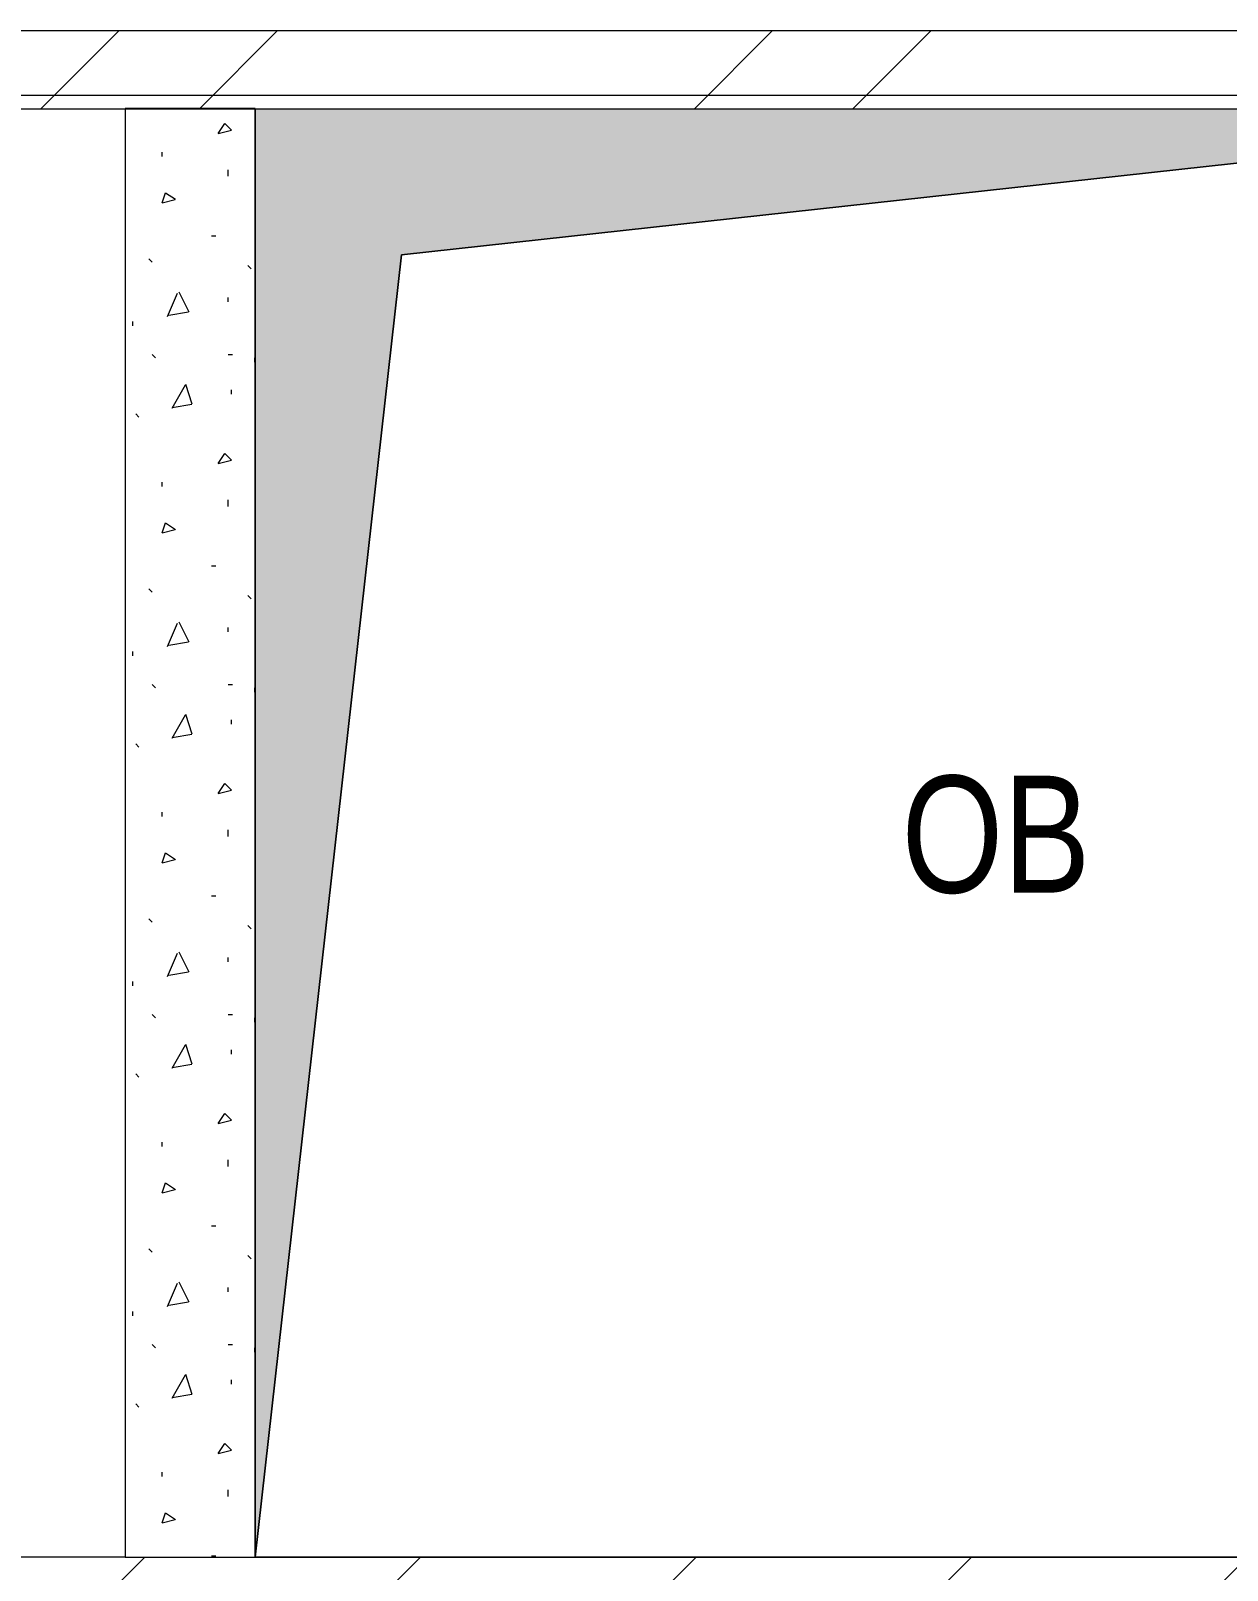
# Model space of a CAD drawing. Header units: millimetres. Extents: x 48966 to 155647, y -43515 to 26217.
# Drawn here: x 126158 to 128000, y 6247 to 8617 of the extents above; entities that cross this region are included whole.
import ezdxf

# ---------------------------------------------------------------- set-up
doc = ezdxf.new("R2010")
doc.units = ezdxf.units.MM
doc.linetypes.add('IMPORT-01 Штриховая _2 мм_', pattern=[600, 400, -200])
doc.linetypes.add('Осевые', pattern=[6350, 1270, -952.5, 3175, -952.5])
for name, color, linetype, lineweight in [('_Разделитель помещений_', 7, 'IMPORT-01 Штриховая _2 мм_', 9), ('Обобщенные модели', 7, 'Continuous', 9), ('Общие ребра', 7, 'Continuous', 9), ('Оси-2', 7, 'Осевые', 9), ('Стены-1', 7, 'Continuous', 18), ('Типовые аннотации', 7, 'Continuous', 9), ('Штриховка разреза-1', 7, 'Continuous', 9), ('Элементы узлов', 7, 'Continuous', 9), ('Элементы узлов-1', 7, 'Continuous', 5)]:
    doc.layers.add(name, color=color, linetype=linetype, lineweight=lineweight)
doc.layers.add('Обобщенные модели-2', color=7, linetype='Continuous', lineweight=9, true_color=0xffbc79)
doc.styles.add('Arial', font='Arial.ttf', dxfattribs={"width": 0.8, "height": 180})

# ---------------------------------------------------------------- blocks, each defined once
blk = doc.blocks.new('170_ОтверстиеПрямоугольноеВертикальное - 170_ОтверстиеПрямоугольноеВертикальное-5689256-План 5-го этажа на отм_ _12_600')
at = {"layer": 'Обобщенные модели'}
for p, q in [((-1138.9, -1115), (-1138.9, 1114.7)), ((1138.9, 1115), (1138.9, -1115)), ((1138.9, -1115), (-1138.9, -1115))]:
    blk.add_line(p, q, dxfattribs=at)

msp = doc.modelspace()

# ---------------------------------------------------------------- hatches: boundary and pattern name
at = {"layer": 'Штриховка разреза-1'}
h = msp.add_hatch(dxfattribs=at)
h.set_pattern_fill('FP_4', color=256, style=0, pattern_type=2)
h.set_pattern_definition([(45, (0, 0), (-502.8943, 502.8943), []), (45, (0, 762), (-502.8943, 502.8943), [])])
h.paths.add_polyline_path([(128781.6, 8496.8), (128781.6, 8616.8), (123081.6, 8616.8), (123081.6, 8496.8), (128217.5, 8496.8)], flags=0)
h = msp.add_hatch(dxfattribs=at)
h.set_pattern_fill('FP_5', color=256, style=0, pattern_type=2)
h.set_pattern_definition([(315, (203.2, 20.32), (507.9997, 0), [7.184, -711.236]), (63.435, (279.4, 76.2), (-0.0009, 508.0002), [11.359, -1124.563]), (90, (121.9, 60.96), (-508, 508), [10.16, -497.84]), (315, (0, 127), (507.9997, 0), [7.184, -711.236]), (270, (330.2, 40.64), (508, -508), [6.706, -501.294]), (270, (213.36, 386.1), (508, -508), [6.706, -501.294]), (45, (284.48, 441.96), (0, 507.9997), [7.184, -711.236]), (90, (182.9, 182.9), (-508, 508), [6.706, -501.294]), (90, (121.9, 259.1), (-508, 508), [6.706, -501.294]), (270, (279.4, 238.76), (508, -508), [6.706, -501.294]), (45, (127, 426.72), (0, 507.9997), [7.184, -711.236]), (45, (20.32, 284.48), (0, 507.9997), [7.184, -711.236]), (270, (10.16, 492.76), (508, -508), [6.706, -501.294]), (315, (335.28, 406.4), (507.9997, 0), [7.184, -711.236]), (90, (477.5, 71.1), (-508, 508), [6.706, -501.294]), (315, (355.6, 137.16), (507.9997, 0), [7.184, -711.236]), (90, (477.5, 264.16), (-508, 508), [10.16, -497.84]), (90, (482.6, 436.9), (-508, 508), [6.706, -501.294]), (90, (375.9, 294.64), (-508, 508), [6.706, -501.294]), (315, (360.68, 497.84), (507.9997, 0), [7.184, -711.236]), (0, (477.5, 497.84), (508, 508), [6.706, -501.294]), (315, (91.44, 508), (507.9997, 0), [7.184, -711.236]), (270, (233.7, 132.1), (508, -508), [6.706, -501.294]), (0, (452.1, 172.7), (508, 508), [6.706, -501.294]), (56.31, (274.32, 5.08), (507.99879, 1016.00085), [18.316, -1813.304]), (315, (284.48, 20.32), (507.9997, 0), [14.368, -704.052]), (194.036, (294.64, 10.16), (-1524.00192, -507.99336), [20.945, -2073.592]), (60.255, (30.48, 45.72), (508.00199, 1015.99946), [40.956, -4054.671]), (293.199, (50.8, 81.28), (508.006508, -1015.996307), [38.688, -3830.124]), (180, (66.04, 45.7), (-508, -508), [35.56, -472.44]), (63.435, (20.32, 213.36), (-0.0009, 508.0002), [22.718, -1113.204]), (315, (30.48, 233.68), (507.9997, 0), [14.368, -704.052]), (206.565, (40.64, 223.52), (-508.00066, -508.0002), [22.718, -1113.204]), (66.801, (386.08, 50.8), (1016.01901, 2539.993042), [38.688, -3830.124]), (296.565, (401.32, 86.36), (508.0002, -508.00066), [34.078, -1101.845]), (189.462, (416.56, 55.88), (-2540.002556, -507.985985), [30.901, -3059.143]), (82.875, (203.2, 248.92), (-0.000517, 507.999884), [40.956, -4054.671]), (315, (208.28, 289.56), (507.9997, 0), [35.921, -682.5]), (206.565, (233.68, 264.16), (-508.00066, -508.0002), [34.078, -1101.845]), (71.565, (375.92, 223.52), (0.00014, 507.99998), [16.064, -1590.373]), (326.31, (381, 238.76), (1016.00085, -507.99879), [18.316, -1813.304]), (194.036, (396.24, 228.6), (-1524.00192, -507.99336), [20.945, -2073.592]), (60.255, (167.64, 472.44), (508.00199, 1015.99946), [40.956, -4054.671]), (288.435, (187.96, 508), (508.0012, -1015.99951), [32.129, -1574.308]), (189.462, (198.12, 477.52), (-2540.002556, -507.985985), [30.901, -3059.143]), (63.435, (40.64, 411.48), (-0.0009, 508.0002), [34.078, -1101.845]), (296.565, (55.88, 441.96), (508.0002, -508.00066), [34.078, -1101.845]), (180, (71.1, 411.5), (-508, -508), [30.48, -477.52]), (56.31, (106.68, 320.04), (507.99879, 1016.00085), [18.316, -1813.304]), (326.31, (116.84, 335.28), (1016.00085, -507.99879), [18.316, -1813.304]), (191.31, (132.08, 325.12), (-2031.99947, -508.00241), [25.903, -2564.399]), (63.435, (279.4, 365.76), (-0.0009, 508.0002), [22.718, -1113.204]), (326.31, (289.56, 386.08), (1016.00085, -507.99879), [18.316, -1813.304]), (201.801, (304.8, 375.92), (-1016.00392, -507.992605), [27.357, -2708.307]), (60.255, (391.16, 416.56), (508.00199, 1015.99946), [40.956, -4054.671]), (288.435, (411.48, 452.12), (508.0012, -1015.99951), [32.129, -1574.308]), (189.462, (421.64, 421.64), (-2540.002556, -507.985985), [30.901, -3059.143]), (56.31, (462.28, 330.2), (507.99879, 1016.00085), [18.316, -1813.304]), (315, (472.44, 345.44), (507.9997, 0), [14.368, -704.052]), (194.036, (482.6, 335.28), (-1524.00192, -507.99336), [20.945, -2073.592])])
h.paths.add_polyline_path([(126503.7, 6267.1), (126503.7, 8497.1), (126303.7, 8497.1), (126303.7, 6267.1)], flags=0)
h = msp.add_hatch(dxfattribs=at)
h.set_pattern_fill('FP_2', color=256, style=0, pattern_type=2)
h.set_pattern_definition([(45, (0, 0), (-424.264, 424.264), [600, -100, 20, -100]), (45, (0, 424), (-424.264, 424.264), [])])
h.paths.add_polyline_path([(128217.5, 5967.1), (128781.6, 5967.1), (128781.6, 6267.1), (112591.6, 6267.1), (112591.6, 5967.1), (124885.8, 5967.1)], flags=0)
h.paths.add_polyline_path([(111558.9, 5967.1), (111691.6, 5967.1), (111691.6, 6267.1), (110231.6, 6267.1), (110231.6, 5967.1), (110481.6, 5967.1)], flags=0)
at = {"layer": 'Элементы узлов-1'}
msp.add_hatch(color=256, dxfattribs=at).paths.add_polyline_path([(126503.7, 6267.1), (126729.1, 8271.7), (128778.7, 8496.8), (126503.7, 8496.8), (126503.7, 7299.3)], flags=0)

# ---------------------------------------------------------------- linework, layer by layer
at = {"layer": '_Разделитель помещений_'}
msp.add_line((128781.3, 8616.8), (123081.6, 8616.8), dxfattribs=at)
at = {"layer": 'Обобщенные модели-2'}
for p, q in [((126503.7, 8496.8), (126503.7, 6267.1)), ((126503.7, 6267.1), (128781.3, 6267.1))]:
    msp.add_line(p, q, dxfattribs=at)
at = {"layer": 'Общие ребра'}
msp.add_line((126303.7, 6267.1), (126503.7, 6267.1), dxfattribs=at)
at = {"layer": 'Оси-2'}
msp.add_line((150171.6, 8517.1), (50565.6, 8517.1), dxfattribs=at)
at = {"layer": 'Стены-1'}
for p, q in [((128781.6, 8616.8), (123081.6, 8616.8)), ((123081.6, 8496.8), (128781.6, 8496.8)), ((126303.7, 8497.1), (126303.7, 6267.1)), ((126503.7, 8497.1), (126303.7, 8497.1)), ((126503.7, 6267.1), (126503.7, 8497.1)), ((126303.7, 6267.1), (123081.6, 6267.1)), ((128781.6, 6267.1), (126503.7, 6267.1))]:
    msp.add_line(p, q, dxfattribs=at)
at = {"layer": 'Элементы узлов'}
for p, q in [((126503.7, 8496.8), (126503.7, 6267.1)), ((128778.7, 8496.8), (126729.1, 8271.7)), ((126729.1, 8271.7), (128778.7, 8496.8)), ((126729.1, 8271.7), (126503.7, 6267.1)), ((126503.7, 6267.1), (126729.1, 8271.7)), ((126503.7, 6267.1), (128781.6, 6267.1))]:
    msp.add_line(p, q, dxfattribs=at)

# ---------------------------------------------------------------- block references
msp.add_blockref('170_ОтверстиеПрямоугольноеВертикальное - 170_ОтверстиеПрямоугольноеВертикальное-5689256-План 5-го этажа на отм_ _12_600', (127642.7, 7382.1), dxfattribs=at)

# ---------------------------------------------------------------- texts
at = {"layer": 'Типовые аннотации', "insert": (127498.9, 7470.1), "char_height": 180, "width": 359.156, "attachment_point": 1, "style": 'Arial'}
msp.add_mtext('ОВ', dxfattribs=at)

doc.saveas('drawing.dxf')
